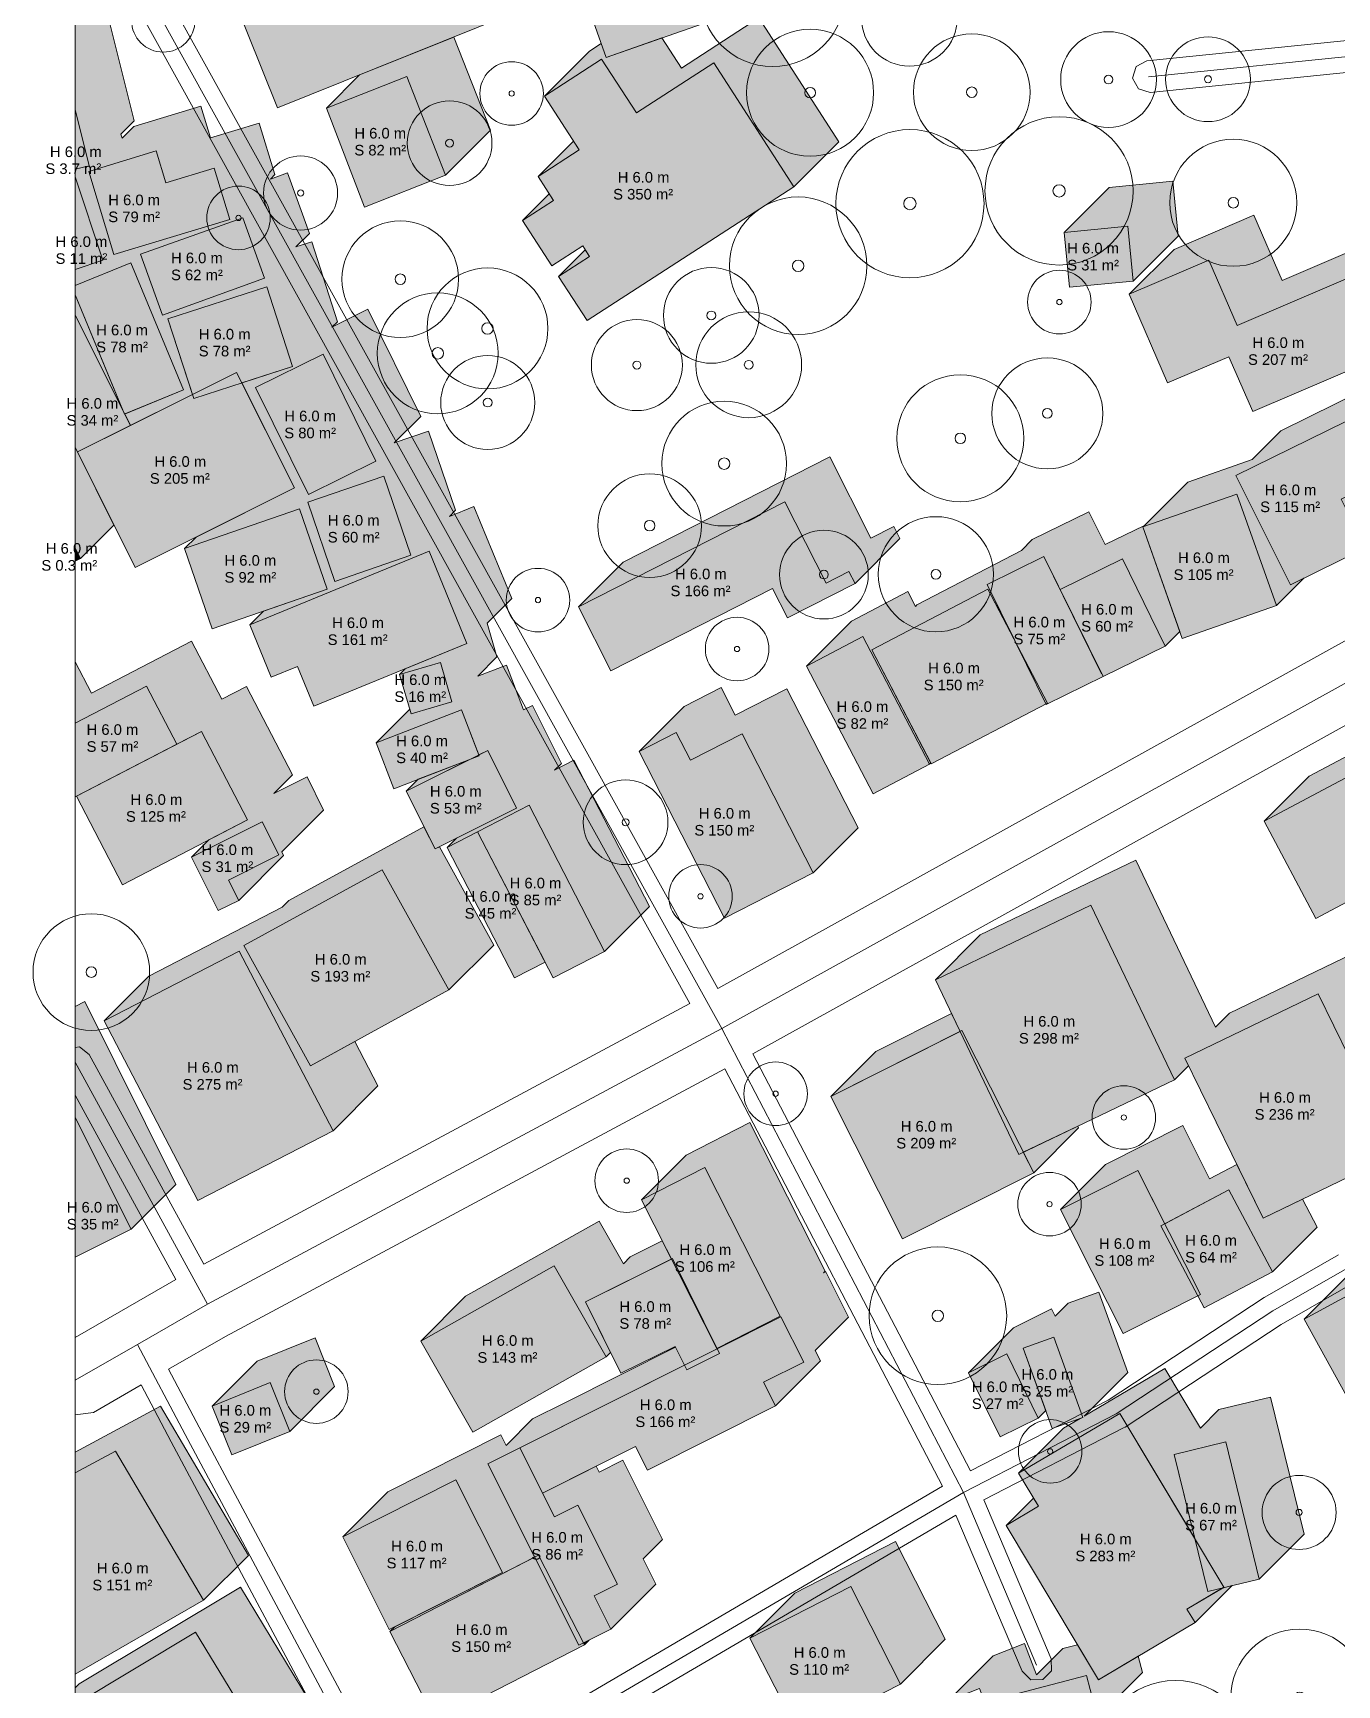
# Model space of a CAD drawing. Header units: metres. Extents: x -4 to 969, y -5 to 964.
# Drawn here: x -4 to 119.2, y 559.9 to 715.9 of the extents above; entities that cross this region are included whole.
import ezdxf

# ---------------------------------------------------------------- set-up
doc = ezdxf.new("R2010")
doc.units = ezdxf.units.M
doc.header["$MEASUREMENT"] = 0
for name, color, linetype, lineweight, true_color in [('TPX_BUILDING_AREAS_TEXT', 7, 'CONTINUOUS', 0, 0x000000), ('TPX_BUILDING_HEIGHTS_TEXT', 7, 'CONTINUOUS', 0, 0x000000), ('TPX_BUILDINGS', 7, 'CONTINUOUS', 0, 0x000000), ('TPX_BUILDINGS_HATCH', 7, 'CONTINUOUS', 0, 0xf0f0f0), ('TPX_BUILDINGS_SHADOWS_HATCH', 7, 'CONTINUOUS', 0, 0x000000), ('TPX_BUILDINGS_SHADOWS_OUTLINES', 7, 'CONTINUOUS', 0, 0x000000), ('TPX_FRAME_PROJECT', 7, 'CONTINUOUS', 0, 0x000000), ('TPX_ROADS_AXES', 7, 'CONTINUOUS', 0, 0x323232), ('TPX_ROADS_CONTOURS', 7, 'CONTINUOUS', 0, 0x646464), ('TPX_VEGETATION_TREES_INDIVIDUAL', 7, 'CONTINUOUS', 0, 0x136734)]:
    doc.layers.add(name, color=color, linetype=linetype, lineweight=lineweight, true_color=true_color)
doc.styles.add('TPX_TEXTE', font='arial.ttf')

# ---------------------------------------------------------------- blocks, each defined once
blk = doc.blocks.new('TREETR005_CR065')
at = {"layer": 'TPX_VEGETATION_TREES_INDIVIDUAL'}
for radius in [6.5, 0.542]:
    blk.add_circle((0, 0, 0.04), radius, dxfattribs=at)
blk = doc.blocks.new('TREETR005_CR049')
at = {"layer": 'TPX_VEGETATION_TREES_INDIVIDUAL'}
for radius in [4.89, 0.5]:
    blk.add_circle((0, 0, 0.04), radius, dxfattribs=at)
blk = doc.blocks.new('TREETR003_CR040')
at = {"layer": 'TPX_VEGETATION_TREES_INDIVIDUAL'}
for radius in [4, 0.333]:
    blk.add_circle((0, 0, 0.04), radius, dxfattribs=at)
blk = doc.blocks.new('TREETR004_CR044')
at = {"layer": 'TPX_VEGETATION_TREES_INDIVIDUAL'}
for radius in [4.44, 0.417]:
    blk.add_circle((0, 0, 0.04), radius, dxfattribs=at)
blk = doc.blocks.new('TREETR003_CR030')
at = {"layer": 'TPX_VEGETATION_TREES_INDIVIDUAL'}
for radius in [3, 0.25]:
    blk.add_circle((0, 0, 0.04), radius, dxfattribs=at)
blk = doc.blocks.new('TREETR005_CR052')
at = {"layer": 'TPX_VEGETATION_TREES_INDIVIDUAL'}
for radius in [5.24, 0.458]:
    blk.add_circle((0, 0, 0.04), radius, dxfattribs=at)
blk = doc.blocks.new('TREETR004_CR043')
at = {"layer": 'TPX_VEGETATION_TREES_INDIVIDUAL'}
for radius in [4.3, 0.375]:
    blk.add_circle((0, 0, 0.04), radius, dxfattribs=at)
blk = doc.blocks.new('TREETR006_CR075')
at = {"layer": 'TPX_VEGETATION_TREES_INDIVIDUAL'}
for radius in [7.5, 0.625]:
    blk.add_circle((0, 0, 0.04), radius, dxfattribs=at)
blk = doc.blocks.new('TREETR005_CR060')
at = {"layer": 'TPX_VEGETATION_TREES_INDIVIDUAL'}
for radius in [6, 0.5]:
    blk.add_circle((0, 0, 0.04), radius, dxfattribs=at)
blk = doc.blocks.new('TREETR006_CR069')
at = {"layer": 'TPX_VEGETATION_TREES_INDIVIDUAL'}
for radius in [6.85, 0.583]:
    blk.add_circle((0, 0, 0.04), radius, dxfattribs=at)
blk = doc.blocks.new('TREETR003_CR035')
at = {"layer": 'TPX_VEGETATION_TREES_INDIVIDUAL'}
for radius in [3.5, 0.292]:
    blk.add_circle((0, 0, 0.04), radius, dxfattribs=at)
blk = doc.blocks.new('TREETR004_CR042')
at = {"layer": 'TPX_VEGETATION_TREES_INDIVIDUAL'}
for radius in [4.19, 0.417]:
    blk.add_circle((0, 0, 0.04), radius, dxfattribs=at)
blk = doc.blocks.new('TREETR004_CR040')
at = {"layer": 'TPX_VEGETATION_TREES_INDIVIDUAL'}
for radius in [4, 0.375]:
    blk.add_circle((0, 0, 0.04), radius, dxfattribs=at)
blk = doc.blocks.new('TREETR006_CR070')
at = {"layer": 'TPX_VEGETATION_TREES_INDIVIDUAL'}
for radius in [7, 0.583]:
    blk.add_circle((0, 0, 0.04), radius, dxfattribs=at)
blk = doc.blocks.new('TREETR005_CR057')
at = {"layer": 'TPX_VEGETATION_TREES_INDIVIDUAL'}
for radius in [5.71, 0.542]:
    blk.add_circle((0, 0, 0.04), radius, dxfattribs=at)
blk = doc.blocks.new('TREETR005_CR054')
at = {"layer": 'TPX_VEGETATION_TREES_INDIVIDUAL'}
for radius in [5.44, 0.458]:
    blk.add_circle((0, 0, 0.04), radius, dxfattribs=at)
blk = doc.blocks.new('TREETR005_CR059')
at = {"layer": 'TPX_VEGETATION_TREES_INDIVIDUAL'}
for radius in [5.89, 0.542]:
    blk.add_circle((0, 0, 0.04), radius, dxfattribs=at)
blk = doc.blocks.new('TREETR005_CR055')
at = {"layer": 'TPX_VEGETATION_TREES_INDIVIDUAL'}
for radius in [5.51, 0.5]:
    blk.add_circle((0, 0, 0.04), radius, dxfattribs=at)
blk = doc.blocks.new('TREETR004_CR050')
at = {"layer": 'TPX_VEGETATION_TREES_INDIVIDUAL'}
for radius in [5, 0.417]:
    blk.add_circle((0, 0, 0.04), radius, dxfattribs=at)
blk = doc.blocks.new('TREETR004_CR045')
at = {"layer": 'TPX_VEGETATION_TREES_INDIVIDUAL'}
for radius in [4.52, 0.417]:
    blk.add_circle((0, 0, 0.04), radius, dxfattribs=at)

msp = doc.modelspace()

# ---------------------------------------------------------------- hatches: boundary and pattern name
at = {"layer": 'TPX_BUILDINGS_HATCH'}
for points in [[(36.69, 728.34), (14.79, 719.64), (19.13, 708.88), (40.98, 717.65), (36.69, 728.34)], [(59.07, 723.75), (47.97, 719.87), (50.16, 713.64), (61.25, 717.52), (59.07, 723.75)], [(45.19, 700.12), (42.27, 698.23), (45.05, 693.95), (47.97, 695.83), (48.6, 694.84), (45.68, 692.95), (48.37, 688.79), (67.91, 701.43), (60.35, 713.13), (53.03, 708.4), (49.74, 713.48), (44.33, 709.98), (47.62, 704.9), (43.73, 702.38), (45.19, 700.12)], [(31.33, 711.84), (23.74, 708.86), (27.33, 699.51), (34.99, 702.52), (31.33, 711.84)], [(0, 708.72), (0, 703.07), (1.33, 703.4), (0, 708.72)], [(7.64, 704.81), (1.28, 702.87), (3.66, 695.01), (14.62, 698.33), (13.15, 703.19), (8.56, 701.81), (7.64, 704.81)], [(0, 702.37), (0, 693.62), (2.61, 694.49), (0, 702.37)], [(15.83, 698.49), (6.18, 695.05), (8.24, 689.31), (17.89, 692.78), (15.83, 698.49)], [(99.46, 697.7), (93.44, 697.11), (93.96, 691.93), (99.97, 692.52), (99.46, 697.7)], [(107.12, 694.5), (99.58, 691.27), (103.2, 682.89), (109.01, 685.37), (111.26, 680.2), (126.89, 686.88), (123.69, 694.27), (109.79, 688.33), (107.12, 694.5)], [(0, 692.1), (0, 691.21), (4.65, 679.94), (10.23, 682.25), (5.27, 694.24), (0, 692.1)], [(18.11, 691.98), (8.77, 688.96), (11.2, 681.42), (20.53, 684.43), (18.11, 691.98)], [(0, 689.31), (0, 676.79), (0.21, 676.37), (5.22, 678.87), (0, 689.31)], [(23.42, 685.6), (17.05, 682.45), (22.05, 672.34), (28.42, 675.49), (23.42, 685.6)], [(15.26, 683.89), (0.21, 676.37), (5.67, 665.45), (20.72, 672.97), (15.26, 683.89)], [(120.05, 679.25), (109.67, 674.14), (114.82, 663.82), (121.9, 667.31), (119.61, 671.9), (122.91, 673.52), (120.05, 679.25)], [(29.15, 674.09), (21.98, 671.63), (24.55, 664.15), (31.71, 666.62), (29.15, 674.09)], [(21.21, 670.99), (10.34, 667.24), (12.95, 659.68), (23.82, 663.42), (21.21, 670.99)], [(67.04, 671.66), (47.55, 661.73), (50.62, 655.69), (65.88, 663.46), (67.29, 660.7), (73.69, 663.95), (73.11, 665.08), (70.95, 663.99), (67.04, 671.66)], [(109.76, 672.4), (100.87, 669.29), (104.6, 658.75), (113.49, 661.86), (109.76, 672.4)], [(0, 667.31), (0, 666.06), (0.51, 666.32), (0, 667.31)], [(33.44, 666.99), (16.51, 660.05), (18.53, 655.09), (21.01, 656.12), (22.56, 652.35), (37.01, 658.27), (33.44, 666.99)], [(91.53, 666.49), (86.17, 663.85), (91.75, 652.51), (97.11, 655.15), (91.53, 666.49)], [(98.95, 666.27), (93.06, 663.37), (97.11, 655.15), (102.99, 658.04), (98.95, 666.27)], [(86.24, 663.4), (75.27, 657.67), (80.89, 646.92), (91.87, 652.66), (86.24, 663.4)], [(74.43, 658.94), (69.1, 656.15), (75.4, 644.09), (80.72, 646.88), (74.43, 658.94)], [(34.53, 656.47), (30.66, 655.36), (31.74, 651.63), (35.6, 652.76), (34.53, 656.47)], [(0, 650.77), (0, 643.79), (9.61, 648.76), (6.75, 654.26), (0, 650.77)], [(36.51, 652), (28.44, 648.91), (30.1, 644.56), (38.17, 647.66), (36.51, 652)], [(11.95, 649.98), (0.13, 643.86), (4.46, 635.5), (16.27, 641.62), (11.95, 649.98)], [(56.79, 649.87), (53.3, 648.08), (61.36, 632.33), (69.73, 636.61), (63.01, 649.74), (58.13, 647.25), (56.79, 649.87)], [(128.6, 650.12), (112.34, 641.51), (117.21, 632.31), (121.12, 634.39), (123.57, 629.78), (125.77, 630.93), (124.61, 633.12), (134.76, 638.49), (128.6, 650.12)], [(38.98, 648.18), (31.28, 644.32), (34, 638.87), (41.71, 642.72), (38.98, 648.18)], [(42.88, 643.01), (38.02, 640.49), (45.17, 626.69), (50.02, 629.19), (42.88, 643.01)], [(17.66, 641.43), (10.99, 638.1), (13.5, 633.05), (15.45, 634.02), (14.49, 635.94), (19.23, 638.31), (17.66, 641.43)], [(38.02, 640.49), (35.15, 639.01), (41.52, 626.69), (44.4, 628.18), (38.02, 640.49)], [(29.02, 636.9), (15.94, 629.75), (22.23, 618.4), (35.31, 625.56), (29.02, 636.9)], [(95.96, 633.56), (81.27, 626.52), (89.17, 610.02), (103.86, 617.06), (95.96, 633.56)], [(15.5, 629.22), (2.73, 622.63), (11.59, 605.67), (24.37, 612.26), (15.5, 629.22)], [(117.43, 625.2), (104.83, 619.11), (112.25, 603.99), (124.85, 610.09), (117.43, 625.2)], [(83.77, 621.73), (71.4, 615.49), (78.18, 602.04), (90.56, 608.29), (83.77, 621.73)], [(0, 613.51), (0, 600.31), (5.28, 602.95), (0, 613.51)], [(59.49, 608.77), (53.5, 605.72), (60.63, 591.69), (66.62, 594.75), (59.49, 608.77)], [(100.4, 608.51), (93.09, 604.83), (99, 593.09), (106.31, 596.78), (100.4, 608.51)], [(109, 606.68), (102.57, 603.28), (106.68, 595.52), (113.11, 598.92), (109, 606.68)], [(128.58, 601.24), (116.12, 594.46), (120.66, 586.24), (133.1, 593.01), (128.58, 601.24)], [(45.26, 599.49), (32.65, 592.38), (37.56, 583.79), (50.17, 590.9), (45.26, 599.49)], [(56.44, 600.19), (48.21, 596.11), (51.56, 589.35), (56.7, 591.88), (57.79, 589.68), (60.87, 591.21), (56.44, 600.19)], [(66.67, 594.68), (42.01, 582.31), (44.16, 578.02), (52.95, 582.44), (54.07, 580.2), (66.17, 586.27), (65.04, 588.51), (68.83, 590.41), (66.67, 594.68)], [(92.46, 592.76), (89.57, 591.72), (92.31, 584.13), (95.2, 585.17), (92.46, 592.76)], [(88.01, 591.18), (84.4, 589.4), (87.39, 583.35), (90.98, 585.12), (88.01, 591.18)], [(18.44, 588.46), (12.96, 586.24), (14.8, 581.65), (20.27, 583.85), (18.44, 588.46)], [(91, 576.78), (87.96, 574.98), (96.68, 560.39), (105.81, 565.79), (105.04, 567.08), (108.52, 569.14), (98.7, 585.55), (89.14, 579.91), (91, 576.78)], [(42.01, 582.31), (38.98, 580.78), (47.58, 563.66), (50.61, 565.18), (49.03, 568.31), (51.24, 569.42), (47.49, 576.89), (45.28, 575.78), (42.01, 582.31)], [(108.7, 582.86), (103.82, 581.69), (107, 568.72), (111.87, 569.91), (108.7, 582.86)], [(0, 579.95), (0, 560.93), (12.14, 567.9), (3.8, 582), (0, 579.95)], [(35.98, 579.28), (25.29, 573.91), (29.68, 565.16), (40.38, 570.52), (35.98, 579.28)], [(43.78, 572.17), (29.74, 564.96), (34.09, 556.49), (48.13, 563.71), (43.78, 572.17)], [(73.27, 569.2), (63.75, 564.34), (68.47, 555.14), (77.97, 559.99), (73.27, 569.2)], [(0, 558.07), (0, 549.41), (6.3, 539.04), (21.53, 548.16), (11.37, 564.88), (0, 558.07)], [(95.55, 560.81), (89.07, 559.11), (90.13, 555.14), (96.6, 556.83), (95.55, 560.81)]]:
    msp.add_hatch(color=256, dxfattribs=at).paths.add_polyline_path(points)
at = {"layer": 'TPX_BUILDINGS_SHADOWS_HATCH'}
h = msp.add_hatch(color=256, dxfattribs=at)
h.paths.add_polyline_path([(0, 693.62), (0, 692.1), (5.27, 694.24), (10.23, 682.25), (4.68, 679.96), (5.22, 678.87), (11.08, 681.8), (8.77, 688.96), (18.11, 691.98), (20.53, 684.43), (15.75, 682.89), (20.72, 672.97), (11.42, 668.32), (10.34, 667.24), (21.21, 670.99), (23.82, 663.42), (17.8, 661.35), (16.51, 660.05), (33.44, 666.99), (37.01, 658.27), (31.18, 655.88), (30.66, 655.36), (34.53, 656.47), (35.6, 652.76), (31.74, 651.63), (31.61, 652.08), (28.44, 648.91), (36.51, 652), (38.13, 647.76), (38.98, 648.18), (41.71, 642.72), (36.02, 639.88), (35.15, 639.01), (38.02, 640.49), (42.88, 643.01), (50.02, 629.19), (54.27, 633.44), (47.12, 647.25), (45.3, 646.31), (45.95, 646.96), (43.22, 652.43), (42.37, 652), (40.76, 656.24), (38.04, 655.2), (39.84, 657.01), (38.93, 660.19), (41.25, 662.52), (37.68, 671.23), (35.38, 670.29), (35.95, 670.86), (33.39, 678.33), (30.15, 677.22), (32.66, 679.73), (27.66, 689.85), (24.26, 688.16), (24.78, 688.68), (22.36, 696.22), (20.85, 695.74), (22.13, 697.02), (20.07, 702.73), (18.45, 702.15), (18.87, 702.57), (17.4, 707.43), (12.8, 706.05), (11.88, 709.05), (5.53, 707.11), (4.44, 706.02), (4.32, 706.39), (5.57, 707.64), (0.56, 727.72), (0, 727.58), (0, 708.72), (1.33, 703.4), (0, 703.07), (0, 702.37), (2.61, 694.49), (0, 693.62)])
h.paths.add_polyline_path([(1.28, 702.87), (7.64, 704.81), (8.56, 701.81), (13.15, 703.19), (14.62, 698.33), (3.66, 695.01), (1.28, 702.87)], flags=16)
h.paths.add_polyline_path([(6.18, 695.05), (15.83, 698.49), (17.89, 692.78), (8.24, 689.31), (6.18, 695.05)], flags=16)
h.paths.add_polyline_path([(17.05, 682.45), (23.42, 685.6), (28.42, 675.49), (22.05, 672.34), (17.05, 682.45)], flags=16)
h.paths.add_polyline_path([(21.98, 671.63), (29.15, 674.09), (31.71, 666.62), (24.55, 664.15), (21.98, 671.63)], flags=16)
for points in [[(48.58, 714.22), (44.33, 709.98), (49.74, 713.48), (53.03, 708.4), (60.35, 713.13), (67.91, 701.43), (72.16, 705.67), (64.59, 717.37), (57.28, 712.64), (55.43, 715.49), (50.16, 713.64), (49.7, 714.95), (48.58, 714.22)], [(26.87, 711.99), (23.74, 708.86), (31.33, 711.84), (34.99, 702.52), (39.23, 706.76), (35.78, 715.56), (26.87, 711.99)], [(47.08, 705.73), (43.73, 702.38), (47.62, 704.9), (47.08, 705.73)], [(44.79, 700.74), (42.27, 698.23), (45.19, 700.12), (44.79, 700.74)], [(97.68, 701.35), (93.44, 697.11), (99.46, 697.7), (99.97, 692.52), (104.21, 696.76), (103.7, 701.95), (97.68, 701.35)], [(103.82, 695.51), (99.58, 691.27), (107.12, 694.5), (109.79, 688.33), (123.69, 694.27), (126.89, 686.88), (131.13, 691.12), (127.94, 698.51), (114.03, 692.58), (111.37, 698.74), (103.82, 695.51)], [(48.2, 695.47), (45.68, 692.95), (48.6, 694.84), (48.2, 695.47)], [(0, 691.21), (0, 689.31), (4.47, 680.37), (0, 691.21)], [(73.34, 660.39), (69.1, 656.15), (74.43, 658.94), (80.72, 646.88), (80.84, 647), (75.27, 657.67), (86.24, 663.4), (88.77, 658.57), (86.17, 663.85), (91.53, 666.49), (96.97, 655.43), (93.06, 663.37), (98.95, 666.27), (102.99, 658.04), (104.36, 659.41), (100.87, 669.29), (109.76, 672.4), (113.49, 661.86), (116.07, 664.44), (114.82, 663.82), (109.67, 674.14), (120.05, 679.25), (122.91, 673.52), (119.61, 671.9), (121.9, 667.31), (126.14, 671.56), (124.41, 675.02), (127.15, 677.76), (124.29, 683.49), (113.91, 678.38), (111.19, 675.66), (105.11, 673.53), (101.02, 669.44), (97.31, 667.62), (95.78, 670.73), (90.42, 668.09), (89.4, 667.07), (79.52, 661.92), (79.4, 661.79), (78.67, 663.18), (73.34, 660.39)], [(0, 676.79), (0, 667.31), (0.51, 666.32), (3.66, 669.47), (0.21, 676.37), (0, 676.79)], [(51.79, 665.97), (47.55, 661.73), (67.04, 671.66), (70.95, 663.99), (73.11, 665.08), (73.69, 663.95), (77.93, 668.19), (77.35, 669.32), (75.19, 668.23), (71.29, 675.9), (51.79, 665.97)], [(0, 656.55), (0, 650.77), (6.75, 654.26), (9.61, 648.76), (11.95, 649.98), (16.27, 641.62), (12.62, 639.73), (10.99, 638.1), (17.66, 641.43), (19.23, 638.31), (14.49, 635.94), (15.45, 634.02), (19.69, 638.26), (19.52, 638.6), (23.47, 642.55), (21.91, 645.68), (18.76, 644.1), (20.52, 645.86), (16.19, 654.22), (13.85, 653.01), (11, 658.51), (1.53, 653.6), (0, 656.55)], [(57.54, 652.32), (53.3, 648.08), (56.79, 649.87), (58.13, 647.25), (63.01, 649.74), (69.73, 636.61), (73.97, 640.86), (67.25, 653.99), (62.37, 651.5), (61.03, 654.11), (57.54, 652.32)], [(116.59, 645.75), (112.34, 641.51), (128.6, 650.12), (134.76, 638.49), (139, 642.73), (132.85, 654.36), (116.59, 645.75)], [(32.4, 645.45), (31.28, 644.32), (37.18, 647.28), (32.4, 645.45)], [(6.97, 626.87), (2.73, 622.63), (15.5, 629.22), (24.37, 612.26), (28.61, 616.5), (26.42, 620.69), (22.23, 618.4), (15.94, 629.75), (29.02, 636.9), (35.31, 625.56), (39.55, 629.8), (34.41, 639.07), (34, 638.87), (32.95, 640.97), (20.19, 633.99), (19.57, 633.37), (6.97, 626.87)], [(85.52, 630.76), (81.27, 626.52), (95.96, 633.56), (103.86, 617.06), (105.18, 618.38), (104.83, 619.11), (117.43, 625.2), (124.85, 610.09), (128.41, 613.64), (128, 614.23), (130.45, 615.92), (130.14, 616.37), (128.77, 614.99), (121.67, 629.45), (109.07, 623.35), (107.75, 622.03), (100.2, 637.8), (85.52, 630.76)], [(0, 624), (0, 613.51), (5.28, 602.95), (9.52, 607.19), (0.9, 624.45), (0, 624)], [(75.64, 619.73), (71.4, 615.49), (83.61, 621.64), (82.8, 623.34), (75.64, 619.73)], [(57.74, 609.96), (53.5, 605.72), (59.49, 608.77), (66.62, 594.75), (60.63, 591.69), (60.65, 591.66), (66.67, 594.68), (68.83, 590.41), (65.04, 588.51), (66.17, 586.27), (70.41, 590.51), (69.91, 591.5), (73.07, 594.65), (70.91, 598.93), (70.69, 598.82), (70.87, 598.99), (63.73, 613.02), (57.74, 609.96)], [(94.72, 612.68), (89.58, 610.22), (90.56, 608.29), (94.8, 612.53), (94.72, 612.68)], [(97.33, 609.08), (93.09, 604.83), (100.4, 608.51), (102.94, 603.47), (109, 606.68), (113.11, 598.92), (117.35, 603.16), (115.96, 605.79), (112.25, 603.99), (109.75, 609.08), (107.18, 607.72), (104.64, 612.76), (97.33, 609.08)], [(120.36, 598.7), (116.12, 594.46), (128.58, 601.24), (133.1, 593.01), (132.65, 592.77), (136.83, 587.74), (141.07, 591.98), (136.99, 596.9), (137.34, 597.26), (132.82, 605.48), (120.36, 598.7)], [(36.89, 596.62), (32.65, 592.38), (45.26, 599.49), (50.17, 590.9), (50.58, 591.32), (48.21, 596.11), (56.34, 600.14), (55.47, 601.85), (52.45, 600.36), (51.8, 599.7), (49.5, 603.73), (36.89, 596.62)], [(88.64, 593.65), (84.4, 589.4), (88.01, 591.18), (90.98, 585.12), (91.7, 585.83), (89.57, 591.72), (92.46, 592.76), (95.2, 585.17), (94.95, 585.08), (93.38, 584.15), (89.14, 579.91), (98.7, 585.55), (105.77, 573.74), (103.82, 581.69), (108.7, 582.86), (111.87, 569.91), (116.11, 574.15), (112.94, 587.1), (108.06, 585.93), (106.31, 584.17), (102.95, 589.8), (95.34, 585.31), (99.44, 589.41), (96.71, 597), (93.82, 595.96), (92.59, 594.74), (92.25, 595.43), (88.64, 593.65)], [(17.2, 590.48), (12.96, 586.24), (18.44, 588.46), (20.27, 583.85), (24.51, 588.09), (22.68, 592.7), (17.2, 590.48)], [(29.53, 578.16), (25.29, 573.91), (35.98, 579.28), (40.38, 570.52), (30.19, 565.41), (29.74, 564.96), (43.4, 571.98), (38.98, 580.78), (42.01, 582.31), (57.57, 590.12), (56.73, 591.81), (46.25, 586.55), (43.22, 585.03), (40.73, 582.53), (40.23, 583.53), (29.53, 578.16)], [(0, 581.9), (0, 579.95), (3.8, 582), (12.14, 567.9), (16.39, 572.15), (8.05, 586.24), (0, 581.9)], [(49.24, 580.58), (44.16, 578.02), (45.28, 575.78), (47.49, 576.89), (51.24, 569.42), (49.03, 568.31), (50.61, 565.18), (54.85, 569.42), (53.65, 571.82), (55.49, 573.66), (51.73, 581.14), (49.52, 580.02), (49.24, 580.58)], [(90.53, 577.56), (87.96, 574.98), (91, 576.78), (90.53, 577.56)], [(68, 568.59), (63.75, 564.34), (73.27, 569.2), (77.97, 559.99), (82.21, 564.24), (77.51, 573.45), (68, 568.59)], [(0, 559.62), (0, 558.07), (11.37, 564.88), (21.53, 548.16), (25.77, 552.4), (15.62, 569.13), (0.39, 560), (0, 559.62)], [(108.39, 569.06), (105.04, 567.08), (105.81, 565.79), (109.31, 569.29), (108.39, 569.06)], [(48.57, 564.15), (48.04, 563.89), (48.13, 563.71), (48.57, 564.15)], [(86.72, 562.66), (82.47, 558.42), (85.44, 559.58), (86.87, 555.92), (89.28, 558.33), (89.07, 559.11), (95.55, 560.81), (96.6, 556.83), (100.85, 561.07), (100.44, 562.61), (96.68, 560.39), (94.7, 563.71), (93.32, 563.35), (90.84, 560.87), (89.68, 563.83), (86.72, 562.66)]]:
    msp.add_hatch(color=256, dxfattribs=at).paths.add_polyline_path(points)

# ---------------------------------------------------------------- linework, layer by layer
at = {"layer": 'TPX_BUILDINGS', "elevation": 0.04}
for points in [[(36.69, 728.34), (14.79, 719.64), (19.13, 708.88), (40.98, 717.65)], [(59.07, 723.75), (47.97, 719.87), (50.16, 713.64), (61.25, 717.52)], [(45.19, 700.12), (42.27, 698.23), (45.05, 693.95), (47.97, 695.83), (48.6, 694.84), (45.68, 692.95), (48.37, 688.79), (67.91, 701.43), (60.35, 713.13), (53.03, 708.4), (49.74, 713.48), (44.33, 709.98), (47.62, 704.9), (43.73, 702.38)], [(31.33, 711.84), (23.74, 708.86), (27.33, 699.51), (34.99, 702.52)], [(0, 708.72), (0, 703.07), (1.33, 703.4)], [(7.64, 704.81), (1.28, 702.87), (3.66, 695.01), (14.62, 698.33), (13.15, 703.19), (8.56, 701.81)], [(0, 702.37), (0, 693.62), (2.61, 694.49)], [(15.83, 698.49), (6.18, 695.05), (8.24, 689.31), (17.89, 692.78)], [(99.46, 697.7), (93.44, 697.11), (93.96, 691.93), (99.97, 692.52)], [(107.12, 694.5), (99.58, 691.27), (103.2, 682.89), (109.01, 685.37), (111.26, 680.2), (126.89, 686.88), (123.69, 694.27), (109.79, 688.33)], [(0, 692.1), (0, 691.21), (4.65, 679.94), (10.23, 682.25), (5.27, 694.24)], [(18.11, 691.98), (8.77, 688.96), (11.2, 681.42), (20.53, 684.43)], [(0, 689.31), (0, 676.79), (0.21, 676.37), (5.22, 678.87)], [(23.42, 685.6), (17.05, 682.45), (22.05, 672.34), (28.42, 675.49)], [(15.26, 683.89), (0.21, 676.37), (5.67, 665.45), (20.72, 672.97)], [(120.05, 679.25), (109.67, 674.14), (114.82, 663.82), (121.9, 667.31), (119.61, 671.9), (122.91, 673.52)], [(29.15, 674.09), (21.98, 671.63), (24.55, 664.15), (31.71, 666.62)], [(21.21, 670.99), (10.34, 667.24), (12.95, 659.68), (23.82, 663.42)], [(67.04, 671.66), (47.55, 661.73), (50.62, 655.69), (65.88, 663.46), (67.29, 660.7), (73.69, 663.95), (73.11, 665.08), (70.95, 663.99)], [(109.76, 672.4), (100.87, 669.29), (104.6, 658.75), (113.49, 661.86)], [(0, 667.31), (0, 666.06), (0.51, 666.32)], [(33.44, 666.99), (16.51, 660.05), (18.53, 655.09), (21.01, 656.12), (22.56, 652.35), (37.01, 658.27)], [(91.53, 666.49), (86.17, 663.85), (91.75, 652.51), (97.11, 655.15)], [(98.95, 666.27), (93.06, 663.37), (97.11, 655.15), (102.99, 658.04)], [(86.24, 663.4), (75.27, 657.67), (80.89, 646.92), (91.87, 652.66)], [(74.43, 658.94), (69.1, 656.15), (75.4, 644.09), (80.72, 646.88)], [(34.53, 656.47), (30.66, 655.36), (31.74, 651.63), (35.6, 652.76)], [(0, 650.77), (0, 643.79), (9.61, 648.76), (6.75, 654.26)], [(36.51, 652), (28.44, 648.91), (30.1, 644.56), (38.17, 647.66)], [(11.95, 649.98), (0.13, 643.86), (4.46, 635.5), (16.27, 641.62)], [(56.79, 649.87), (53.3, 648.08), (61.36, 632.33), (69.73, 636.61), (63.01, 649.74), (58.13, 647.25)], [(128.6, 650.12), (112.34, 641.51), (117.21, 632.31), (121.12, 634.39), (123.57, 629.78), (125.77, 630.93), (124.61, 633.12), (134.76, 638.49)], [(38.98, 648.18), (31.28, 644.32), (34, 638.87), (41.71, 642.72)], [(42.88, 643.01), (38.02, 640.49), (45.17, 626.69), (50.02, 629.19)], [(17.66, 641.43), (10.99, 638.1), (13.5, 633.05), (15.45, 634.02), (14.49, 635.94), (19.23, 638.31)], [(38.02, 640.49), (35.15, 639.01), (41.52, 626.69), (44.4, 628.18)], [(29.02, 636.9), (15.94, 629.75), (22.23, 618.4), (35.31, 625.56)], [(95.96, 633.56), (81.27, 626.52), (89.17, 610.02), (103.86, 617.06)], [(15.5, 629.22), (2.73, 622.63), (11.59, 605.67), (24.37, 612.26)], [(117.43, 625.2), (104.83, 619.11), (112.25, 603.99), (124.85, 610.09)], [(83.77, 621.73), (71.4, 615.49), (78.18, 602.04), (90.56, 608.29)], [(0, 613.51), (0, 600.31), (5.28, 602.95)], [(59.49, 608.77), (53.5, 605.72), (60.63, 591.69), (66.62, 594.75)], [(100.4, 608.51), (93.09, 604.83), (99, 593.09), (106.31, 596.78)], [(109, 606.68), (102.57, 603.28), (106.68, 595.52), (113.11, 598.92)], [(128.58, 601.24), (116.12, 594.46), (120.66, 586.24), (133.1, 593.01)], [(45.26, 599.49), (32.65, 592.38), (37.56, 583.79), (50.17, 590.9)], [(56.44, 600.19), (48.21, 596.11), (51.56, 589.35), (56.7, 591.88), (57.79, 589.68), (60.87, 591.21)], [(66.67, 594.68), (42.01, 582.31), (44.16, 578.02), (52.95, 582.44), (54.07, 580.2), (66.17, 586.27), (65.04, 588.51), (68.83, 590.41)], [(92.46, 592.76), (89.57, 591.72), (92.31, 584.13), (95.2, 585.17)], [(88.01, 591.18), (84.4, 589.4), (87.39, 583.35), (90.98, 585.12)], [(18.44, 588.46), (12.96, 586.24), (14.8, 581.65), (20.27, 583.85)], [(91, 576.78), (87.96, 574.98), (96.68, 560.39), (105.81, 565.79), (105.04, 567.08), (108.52, 569.14), (98.7, 585.55), (89.14, 579.91)], [(42.01, 582.31), (38.98, 580.78), (47.58, 563.66), (50.61, 565.18), (49.03, 568.31), (51.24, 569.42), (47.49, 576.89), (45.28, 575.78)], [(108.7, 582.86), (103.82, 581.69), (107, 568.72), (111.87, 569.91)], [(0, 579.95), (0, 560.93), (12.14, 567.9), (3.8, 582)], [(35.98, 579.28), (25.29, 573.91), (29.68, 565.16), (40.38, 570.52)], [(43.78, 572.17), (29.74, 564.96), (34.09, 556.49), (48.13, 563.71)], [(73.27, 569.2), (63.75, 564.34), (68.47, 555.14), (77.97, 559.99)], [(0, 558.07), (0, 549.41), (6.3, 539.04), (21.53, 548.16), (11.37, 564.88)], [(95.55, 560.81), (89.07, 559.11), (90.13, 555.14), (96.6, 556.83)]]:
    msp.add_lwpolyline(points, close=True, dxfattribs=at)
at = {"layer": 'TPX_BUILDINGS_SHADOWS_OUTLINES', "elevation": 0.04}
for points in [[(0, 727.58), (0, 708.72), (1.33, 703.4), (0, 703.07), (0, 702.37), (2.61, 694.49), (0, 693.62), (0, 692.1), (5.27, 694.24), (10.23, 682.25), (4.68, 679.96), (5.22, 678.87), (11.08, 681.8), (8.77, 688.96), (18.11, 691.98), (20.53, 684.43), (15.75, 682.89), (20.72, 672.97), (11.42, 668.32), (10.34, 667.24), (21.21, 670.99), (23.82, 663.42), (17.8, 661.35), (16.51, 660.05), (33.44, 666.99), (37.01, 658.27), (31.18, 655.88), (30.66, 655.36), (34.53, 656.47), (35.6, 652.76), (31.74, 651.63), (31.61, 652.08), (28.44, 648.91), (36.51, 652), (38.13, 647.76), (38.98, 648.18), (41.71, 642.72), (36.02, 639.88), (35.15, 639.01), (38.02, 640.49), (42.88, 643.01), (50.02, 629.19), (54.27, 633.44), (47.12, 647.25), (45.3, 646.31), (45.95, 646.96), (43.22, 652.43), (42.37, 652), (40.76, 656.24), (38.04, 655.2), (39.84, 657.01), (38.93, 660.19), (41.25, 662.52), (37.68, 671.23), (35.38, 670.29), (35.95, 670.86), (33.39, 678.33), (30.15, 677.22), (32.66, 679.73), (27.66, 689.85), (24.26, 688.16), (24.78, 688.68), (22.36, 696.22), (20.85, 695.74), (22.13, 697.02), (20.07, 702.73), (18.45, 702.15), (18.87, 702.57), (17.4, 707.43), (12.8, 706.05), (11.88, 709.05), (5.53, 707.11), (4.44, 706.02), (4.32, 706.39), (5.57, 707.64), (0.56, 727.72)], [(124.29, 683.49), (113.91, 678.38), (111.19, 675.66), (105.11, 673.53), (101.02, 669.44), (97.31, 667.62), (95.78, 670.73), (90.42, 668.09), (89.4, 667.07), (79.52, 661.92), (79.4, 661.79), (78.67, 663.18), (73.34, 660.39), (69.1, 656.15), (74.43, 658.94), (80.72, 646.88), (80.84, 647), (75.27, 657.67), (86.24, 663.4), (88.77, 658.57), (86.17, 663.85), (91.53, 666.49), (96.97, 655.43), (93.06, 663.37), (98.95, 666.27), (102.99, 658.04), (104.36, 659.41), (100.87, 669.29), (109.76, 672.4), (113.49, 661.86), (116.07, 664.44), (114.82, 663.82), (109.67, 674.14), (120.05, 679.25)]]:
    msp.add_lwpolyline(points, dxfattribs=at)
for points in [[(48.58, 714.22), (44.33, 709.98), (49.74, 713.48), (53.03, 708.4), (60.35, 713.13), (67.91, 701.43), (72.16, 705.67), (64.59, 717.37), (57.28, 712.64), (55.43, 715.49), (50.16, 713.64), (49.7, 714.95)], [(26.87, 711.99), (23.74, 708.86), (31.33, 711.84), (34.99, 702.52), (39.23, 706.76), (35.78, 715.56)], [(47.08, 705.73), (43.73, 702.38), (47.62, 704.9)], [(1.28, 702.87), (7.64, 704.81), (8.56, 701.81), (13.15, 703.19), (14.62, 698.33), (3.66, 695.01)], [(44.79, 700.74), (42.27, 698.23), (45.19, 700.12)], [(97.68, 701.35), (93.44, 697.11), (99.46, 697.7), (99.97, 692.52), (104.21, 696.76), (103.7, 701.95)], [(6.18, 695.05), (15.83, 698.49), (17.89, 692.78), (8.24, 689.31)], [(103.82, 695.51), (99.58, 691.27), (107.12, 694.5), (109.79, 688.33), (123.69, 694.27), (126.89, 686.88), (131.13, 691.12), (127.94, 698.51), (114.03, 692.58), (111.37, 698.74)], [(48.2, 695.47), (45.68, 692.95), (48.6, 694.84)], [(0, 691.21), (0, 689.31), (4.47, 680.37)], [(17.05, 682.45), (23.42, 685.6), (28.42, 675.49), (22.05, 672.34)], [(0, 676.79), (0, 667.31), (0.51, 666.32), (3.66, 669.47), (0.21, 676.37)], [(51.79, 665.97), (47.55, 661.73), (67.04, 671.66), (70.95, 663.99), (73.11, 665.08), (73.69, 663.95), (77.93, 668.19), (77.35, 669.32), (75.19, 668.23), (71.29, 675.9)], [(21.98, 671.63), (29.15, 674.09), (31.71, 666.62), (24.55, 664.15)], [(0, 656.55), (0, 650.77), (6.75, 654.26), (9.61, 648.76), (11.95, 649.98), (16.27, 641.62), (12.62, 639.73), (10.99, 638.1), (17.66, 641.43), (19.23, 638.31), (14.49, 635.94), (15.45, 634.02), (19.69, 638.26), (19.52, 638.6), (23.47, 642.55), (21.91, 645.68), (18.76, 644.1), (20.52, 645.86), (16.19, 654.22), (13.85, 653.01), (11, 658.51), (1.53, 653.6)], [(57.54, 652.32), (53.3, 648.08), (56.79, 649.87), (58.13, 647.25), (63.01, 649.74), (69.73, 636.61), (73.97, 640.86), (67.25, 653.99), (62.37, 651.5), (61.03, 654.11)], [(116.59, 645.75), (112.34, 641.51), (128.6, 650.12), (134.76, 638.49), (139, 642.73), (132.85, 654.36)], [(32.4, 645.45), (31.28, 644.32), (37.18, 647.28)], [(6.97, 626.87), (2.73, 622.63), (15.5, 629.22), (24.37, 612.26), (28.61, 616.5), (26.42, 620.69), (22.23, 618.4), (15.94, 629.75), (29.02, 636.9), (35.31, 625.56), (39.55, 629.8), (34.41, 639.07), (34, 638.87), (32.95, 640.97), (20.19, 633.99), (19.57, 633.37)], [(85.52, 630.76), (81.27, 626.52), (95.96, 633.56), (103.86, 617.06), (105.18, 618.38), (104.83, 619.11), (117.43, 625.2), (124.85, 610.09), (128.41, 613.64), (128, 614.23), (130.45, 615.92), (130.14, 616.37), (128.77, 614.99), (121.67, 629.45), (109.07, 623.35), (107.75, 622.03), (100.2, 637.8)], [(0, 624), (0, 613.51), (5.28, 602.95), (9.52, 607.19), (0.9, 624.45)], [(75.64, 619.73), (71.4, 615.49), (83.61, 621.64), (82.8, 623.34)], [(57.74, 609.96), (53.5, 605.72), (59.49, 608.77), (66.62, 594.75), (60.63, 591.69), (60.65, 591.66), (66.67, 594.68), (68.83, 590.41), (65.04, 588.51), (66.17, 586.27), (70.41, 590.51), (69.91, 591.5), (73.07, 594.65), (70.91, 598.93), (70.69, 598.82), (70.87, 598.99), (63.73, 613.02)], [(94.72, 612.68), (89.58, 610.22), (90.56, 608.29), (94.8, 612.53)], [(97.33, 609.08), (93.09, 604.83), (100.4, 608.51), (102.94, 603.47), (109, 606.68), (113.11, 598.92), (117.35, 603.16), (115.96, 605.79), (112.25, 603.99), (109.75, 609.08), (107.18, 607.72), (104.64, 612.76)], [(120.36, 598.7), (116.12, 594.46), (128.58, 601.24), (133.1, 593.01), (132.65, 592.77), (136.83, 587.74), (141.07, 591.98), (136.99, 596.9), (137.34, 597.26), (132.82, 605.48)], [(36.89, 596.62), (32.65, 592.38), (45.26, 599.49), (50.17, 590.9), (50.58, 591.32), (48.21, 596.11), (56.34, 600.14), (55.47, 601.85), (52.45, 600.36), (51.8, 599.7), (49.5, 603.73)], [(88.64, 593.65), (84.4, 589.4), (88.01, 591.18), (90.98, 585.12), (91.7, 585.83), (89.57, 591.72), (92.46, 592.76), (95.2, 585.17), (94.95, 585.08), (93.38, 584.15), (89.14, 579.91), (98.7, 585.55), (105.77, 573.74), (103.82, 581.69), (108.7, 582.86), (111.87, 569.91), (116.11, 574.15), (112.94, 587.1), (108.06, 585.93), (106.31, 584.17), (102.95, 589.8), (95.34, 585.31), (99.44, 589.41), (96.71, 597), (93.82, 595.96), (92.59, 594.74), (92.25, 595.43)], [(17.2, 590.48), (12.96, 586.24), (18.44, 588.46), (20.27, 583.85), (24.51, 588.09), (22.68, 592.7)], [(29.53, 578.16), (25.29, 573.91), (35.98, 579.28), (40.38, 570.52), (30.19, 565.41), (29.74, 564.96), (43.4, 571.98), (38.98, 580.78), (42.01, 582.31), (57.57, 590.12), (56.73, 591.81), (46.25, 586.55), (43.22, 585.03), (40.73, 582.53), (40.23, 583.53)], [(0, 581.9), (0, 579.95), (3.8, 582), (12.14, 567.9), (16.39, 572.15), (8.05, 586.24)], [(49.24, 580.58), (44.16, 578.02), (45.28, 575.78), (47.49, 576.89), (51.24, 569.42), (49.03, 568.31), (50.61, 565.18), (54.85, 569.42), (53.65, 571.82), (55.49, 573.66), (51.73, 581.14), (49.52, 580.02)], [(90.53, 577.56), (87.96, 574.98), (91, 576.78)], [(68, 568.59), (63.75, 564.34), (73.27, 569.2), (77.97, 559.99), (82.21, 564.24), (77.51, 573.45)], [(0, 559.62), (0, 558.07), (11.37, 564.88), (21.53, 548.16), (25.77, 552.4), (15.62, 569.13), (0.39, 560)], [(108.39, 569.06), (105.04, 567.08), (105.81, 565.79), (109.31, 569.29)], [(48.57, 564.15), (48.04, 563.89), (48.13, 563.71)], [(86.72, 562.66), (82.47, 558.42), (85.44, 559.58), (86.87, 555.92), (89.28, 558.33), (89.07, 559.11), (95.55, 560.81), (96.6, 556.83), (100.85, 561.07), (100.44, 562.61), (96.68, 560.39), (94.7, 563.71), (93.32, 563.35), (90.84, 560.87), (89.68, 563.83)]]:
    msp.add_lwpolyline(points, close=True, dxfattribs=at)
at = {"layer": 'TPX_FRAME_PROJECT', "elevation": 0}
msp.add_lwpolyline([(0, 0), (966.9, 0), (966.9, 960.67), (0, 960.67)], close=True, dxfattribs=at)
at = {"layer": 'TPX_ROADS_AXES', "elevation": 0.03}
for points in [[(174.14, 720.11), (164.44, 718.24), (101.4, 711.82)], [(61.09, 621.9), (7.16, 719.14)], [(61.09, 621.9), (125.19, 657.4)], [(12.5, 595.88), (61.09, 621.9)], [(61.09, 621.9), (83.94, 578.1)], [(12.5, 595.88), (0, 618.74)], [(83.94, 578.1), (98.36, 585.52), (113.15, 595.24), (120.14, 599.25), (130.86, 605.81)], [(0, 588.69), (5.9, 592.08), (12.5, 595.88)], [(25.89, 554.57), (10.39, 583.57), (5.9, 592.08)], [(83.94, 578.1), (2.12, 530.16)], [(83.94, 578.1), (90.84, 561.79)]]:
    msp.add_lwpolyline(points, dxfattribs=at)
at = {"layer": 'TPX_ROADS_CONTOURS', "elevation": 0.03}
for points in [[(164.22, 719.73), (101.25, 713.31), (100.24, 712.77), (99.91, 711.67), (100.46, 710.66), (101.56, 710.33), (164.59, 716.75)], [(5.85, 718.41), (58.07, 624.26), (12.15, 599.66), (1.32, 619.46), (0.42, 620.18), (0, 620.13), (0, 615.61), (9.52, 598.2), (4.15, 595.12), (0, 592.72), (0, 585.42), (1.75, 585.65), (6.23, 588.24), (9.07, 582.86), (24.57, 553.87)], [(173.07, 718.38), (175.25, 714.24), (178, 705.3), (177.37, 704.75), (177.17, 702.08), (178.91, 700.05), (179.4, 699.8), (180.38, 695.09), (177.68, 694.36), (177.13, 693.97), (176.15, 692.59), (174.98, 691.66), (173.36, 690.59), (172.98, 690.1), (172.95, 689.49), (173.45, 687.63), (156.6, 681.53), (156.34, 681.42), (136.47, 672.32), (135.55, 671.71), (123.12, 660.26), (60.71, 625.69), (9.24, 718.49)], [(119.37, 600.54), (112.41, 596.54), (112.33, 596.49), (97.61, 586.82), (84.58, 580.12), (64.03, 619.53), (126.41, 654.08)], [(27.21, 555.28), (11.72, 584.27), (8.83, 589.73), (14.2, 592.82), (61.39, 618.09), (81.95, 578.67), (2.95, 532.38)], [(122.24, 520.68), (117.64, 536.35), (116.92, 537.25), (115.78, 537.37), (114.88, 536.65), (114.76, 535.51), (119.01, 521.03), (34.66, 477.58), (12.09, 516.71), (4.39, 529.75), (83.22, 575.94), (89.46, 561.2), (90.28, 560.4), (91.43, 560.41), (92.23, 561.23), (92.22, 562.37), (85.86, 577.4), (99.05, 584.18), (99.19, 584.26), (113.94, 593.96), (120.89, 597.95)]]:
    msp.add_lwpolyline(points, dxfattribs=at)

# ---------------------------------------------------------------- block references
at = {"layer": 'TPX_VEGETATION_TREES_INDIVIDUAL'}
for name, p in [('TREETR006_CR069', (65.89, 719.63, 0.04)), ('TREETR004_CR045', (78.82, 717.34, 0.04)), ('TREETR003_CR030', (8.33, 717.14, 0.04)), ('TREETR005_CR060', (69.44, 710.31, 0.04)), ('TREETR005_CR055', (84.71, 710.35, 0.04)), ('TREETR004_CR045', (97.63, 711.55, 0.04)), ('TREETR003_CR040', (107.03, 711.58, 0.04)), ('TREETR003_CR030', (41.24, 710.23, 0.04)), ('TREETR004_CR040', (35.38, 705.54, 0.04)), ('TREETR006_CR070', (92.96, 701.03, 0.04)), ('TREETR006_CR070', (78.87, 699.83, 0.04)), ('TREETR005_CR060', (109.42, 699.91, 0.04)), ('TREETR003_CR035', (21.3, 700.83, 0.04)), ('TREETR003_CR030', (15.43, 698.48, 0.04)), ('TREETR005_CR065', (68.31, 693.96, 0.04)), ('TREETR005_CR055', (30.72, 692.69, 0.04)), ('TREETR005_CR057', (38.96, 688.04, 0.04)), ('TREETR004_CR045', (60.1, 689.27, 0.04)), ('TREETR003_CR030', (92.99, 690.53, 0.04)), ('TREETR005_CR057', (34.26, 685.69, 0.04)), ('TREETR004_CR043', (53.07, 684.58, 0.04)), ('TREETR004_CR050', (63.64, 684.61, 0.04)), ('TREETR004_CR044', (38.98, 681.04, 0.04)), ('TREETR005_CR052', (91.85, 680.02, 0.04)), ('TREETR005_CR060', (83.63, 677.66, 0.04)), ('TREETR005_CR059', (61.32, 675.27, 0.04)), ('TREETR005_CR049', (54.28, 669.41, 0.04)), ('TREETR005_CR054', (81.32, 664.82, 0.04)), ('TREETR004_CR042', (70.74, 664.79, 0.04)), ('TREETR003_CR030', (43.73, 662.38, 0.04)), ('TREETR003_CR030', (62.54, 657.76, 0.04)), ('TREETR003_CR040', (52.01, 641.39, 0.04)), ('TREETR003_CR030', (59.08, 634.4, 0.04)), ('TREETR005_CR055', (1.53, 627.24, 0.04)), ('TREETR003_CR030', (66.18, 615.75, 0.04)), ('TREETR003_CR030', (99.08, 613.51, 0.04)), ('TREETR003_CR030', (52.11, 607.54, 0.04)), ('TREETR003_CR030', (92.06, 605.32, 0.04)), ('TREETR005_CR065', (81.51, 594.78, 0.04)), ('TREETR003_CR030', (22.79, 587.61, 0.04)), ('TREETR003_CR030', (92.12, 581.97, 0.04)), ('TREETR003_CR035', (115.64, 576.2, 0.04)), ('TREETR005_CR065', (115.69, 558.69, 0.04)), ('TREETR006_CR075', (103.95, 552.82, 0.04))]:
    msp.add_blockref(name, p, dxfattribs=at)

# ---------------------------------------------------------------- texts
at = {"layer": 'TPX_BUILDING_AREAS_TEXT', "style": 'TPX_TEXTE'}
for s, p in [('S 82 m²', (26.38, 704.38, 0.05)), ('S 3.7 m²', (-2.81, 702.63, 0.05)), ('S 350 m²', (50.83, 700.22, 0.05)), ('S 79 m²', (3.13, 698.08, 0.05)), ('S 11 m²', (-1.85, 694.14, 0.05)), ('S 31 m²', (93.73, 693.52, 0.05)), ('S 62 m²', (9.06, 692.6, 0.05)), ('S 78 m²', (1.99, 685.79, 0.05)), ('S 78 m²', (11.68, 685.4, 0.05)), ('S 207 m²', (110.81, 684.6, 0.05)), ('S 34 m²', (-0.81, 678.86, 0.05)), ('S 80 m²', (19.76, 677.67, 0.05)), ('S 205 m²', (7.06, 673.37, 0.05)), ('S 115 m²', (111.96, 670.69, 0.05)), ('S 60 m²', (23.87, 667.82, 0.05)), ('S 0.3 m²', (-3.19, 665.16, 0.05)), ('S 92 m²', (14.11, 664.03, 0.05)), ('S 105 m²', (103.78, 664.28, 0.05)), ('S 166 m²', (56.25, 662.75, 0.05)), ('S 60 m²', (95.05, 659.41, 0.05)), ('S 161 m²', (23.86, 658.14, 0.05)), ('S 75 m²', (88.66, 658.2, 0.05)), ('S 150 m²', (80.17, 653.86, 0.05)), ('S 16 m²', (30.16, 652.76, 0.05)), ('S 82 m²', (71.94, 650.22, 0.05)), ('S 57 m²', (1.08, 648.05, 0.05)), ('S 40 m²', (30.33, 646.98, 0.05)), ('S 53 m²', (33.52, 642.22, 0.05)), ('S 125 m²', (4.8, 641.44, 0.05)), ('S 150 m²', (58.5, 640.14, 0.05)), ('S 31 m²', (11.94, 636.7, 0.05)), ('S 85 m²', (41.05, 633.55, 0.05)), ('S 45 m²', (36.8, 632.29, 0.05)), ('S 193 m²', (22.22, 626.35, 0.05)), ('S 298 m²', (89.17, 620.49, 0.05)), ('S 275 m²', (10.15, 616.14, 0.05)), ('S 236 m²', (111.44, 613.3, 0.05)), ('S 209 m²', (77.58, 610.58, 0.05)), ('S 35 m²', (-0.79, 602.93, 0.05)), ('S 64 m²', (104.87, 599.8, 0.05)), ('S 106 m²', (56.66, 598.93, 0.05)), ('S 108 m²', (96.3, 599.5, 0.05)), ('S 78 m²', (51.42, 593.55, 0.05)), ('S 143 m²', (38.01, 590.34, 0.05)), ('S 27 m²', (84.72, 585.97, 0.05)), ('S 25 m²', (89.41, 587.14, 0.05)), ('S 166 m²', (52.93, 584.27, 0.05)), ('S 29 m²', (13.64, 583.75, 0.05)), ('S 67 m²', (104.87, 574.5, 0.05)), ('S 86 m²', (43.1, 571.75, 0.05)), ('S 117 m²', (29.43, 570.92, 0.05)), ('S 283 m²', (94.5, 571.59, 0.05)), ('S 151 m²', (1.63, 568.84, 0.05)), ('S 150 m²', (35.53, 563.03, 0.05)), ('S 110 m²', (67.46, 560.87, 0.05))]:
    msp.add_text(s, height=1, dxfattribs=at).set_placement(p)
at = {"layer": 'TPX_BUILDING_HEIGHTS_TEXT', "style": 'TPX_TEXTE'}
for p in [(26.38, 705.98, 0.05), (-2.38, 704.23, 0.05), (51.26, 701.82, 0.05), (3.13, 699.68, 0.05), (-1.85, 695.74, 0.05), (93.73, 695.12, 0.05), (9.06, 694.2, 0.05), (1.99, 687.39, 0.05), (11.68, 687, 0.05), (111.23, 686.2, 0.05), (-0.81, 680.46, 0.05), (19.76, 679.27, 0.05), (7.49, 674.97, 0.05), (112.38, 672.29, 0.05), (23.87, 669.42, 0.05), (-2.77, 666.76, 0.05), (14.11, 665.63, 0.05), (104.2, 665.88, 0.05), (56.67, 664.35, 0.05), (95.05, 661.01, 0.05), (24.28, 659.74, 0.05), (88.66, 659.8, 0.05), (30.16, 654.36, 0.05), (80.59, 655.46, 0.05), (71.94, 651.82, 0.05), (1.08, 649.65, 0.05), (30.33, 648.58, 0.05), (33.52, 643.82, 0.05), (5.23, 643.04, 0.05), (58.92, 641.74, 0.05), (11.94, 638.3, 0.05), (41.05, 635.15, 0.05), (36.8, 633.89, 0.05), (22.65, 627.95, 0.05), (89.59, 622.09, 0.05), (10.57, 617.74, 0.05), (111.86, 614.9, 0.05), (78, 612.18, 0.05), (-0.79, 604.53, 0.05), (104.87, 601.4, 0.05), (57.09, 600.53, 0.05), (96.73, 601.1, 0.05), (51.42, 595.15, 0.05), (38.43, 591.94, 0.05), (84.72, 587.57, 0.05), (89.41, 588.74, 0.05), (53.35, 585.87, 0.05), (13.64, 585.35, 0.05), (104.87, 576.1, 0.05), (43.1, 573.35, 0.05), (29.86, 572.52, 0.05), (94.93, 573.19, 0.05), (2.05, 570.44, 0.05), (35.96, 564.63, 0.05), (67.89, 562.47, 0.05)]:
    msp.add_text('H 6.0 m', height=1, dxfattribs=at).set_placement(p)

doc.saveas('drawing.dxf')
